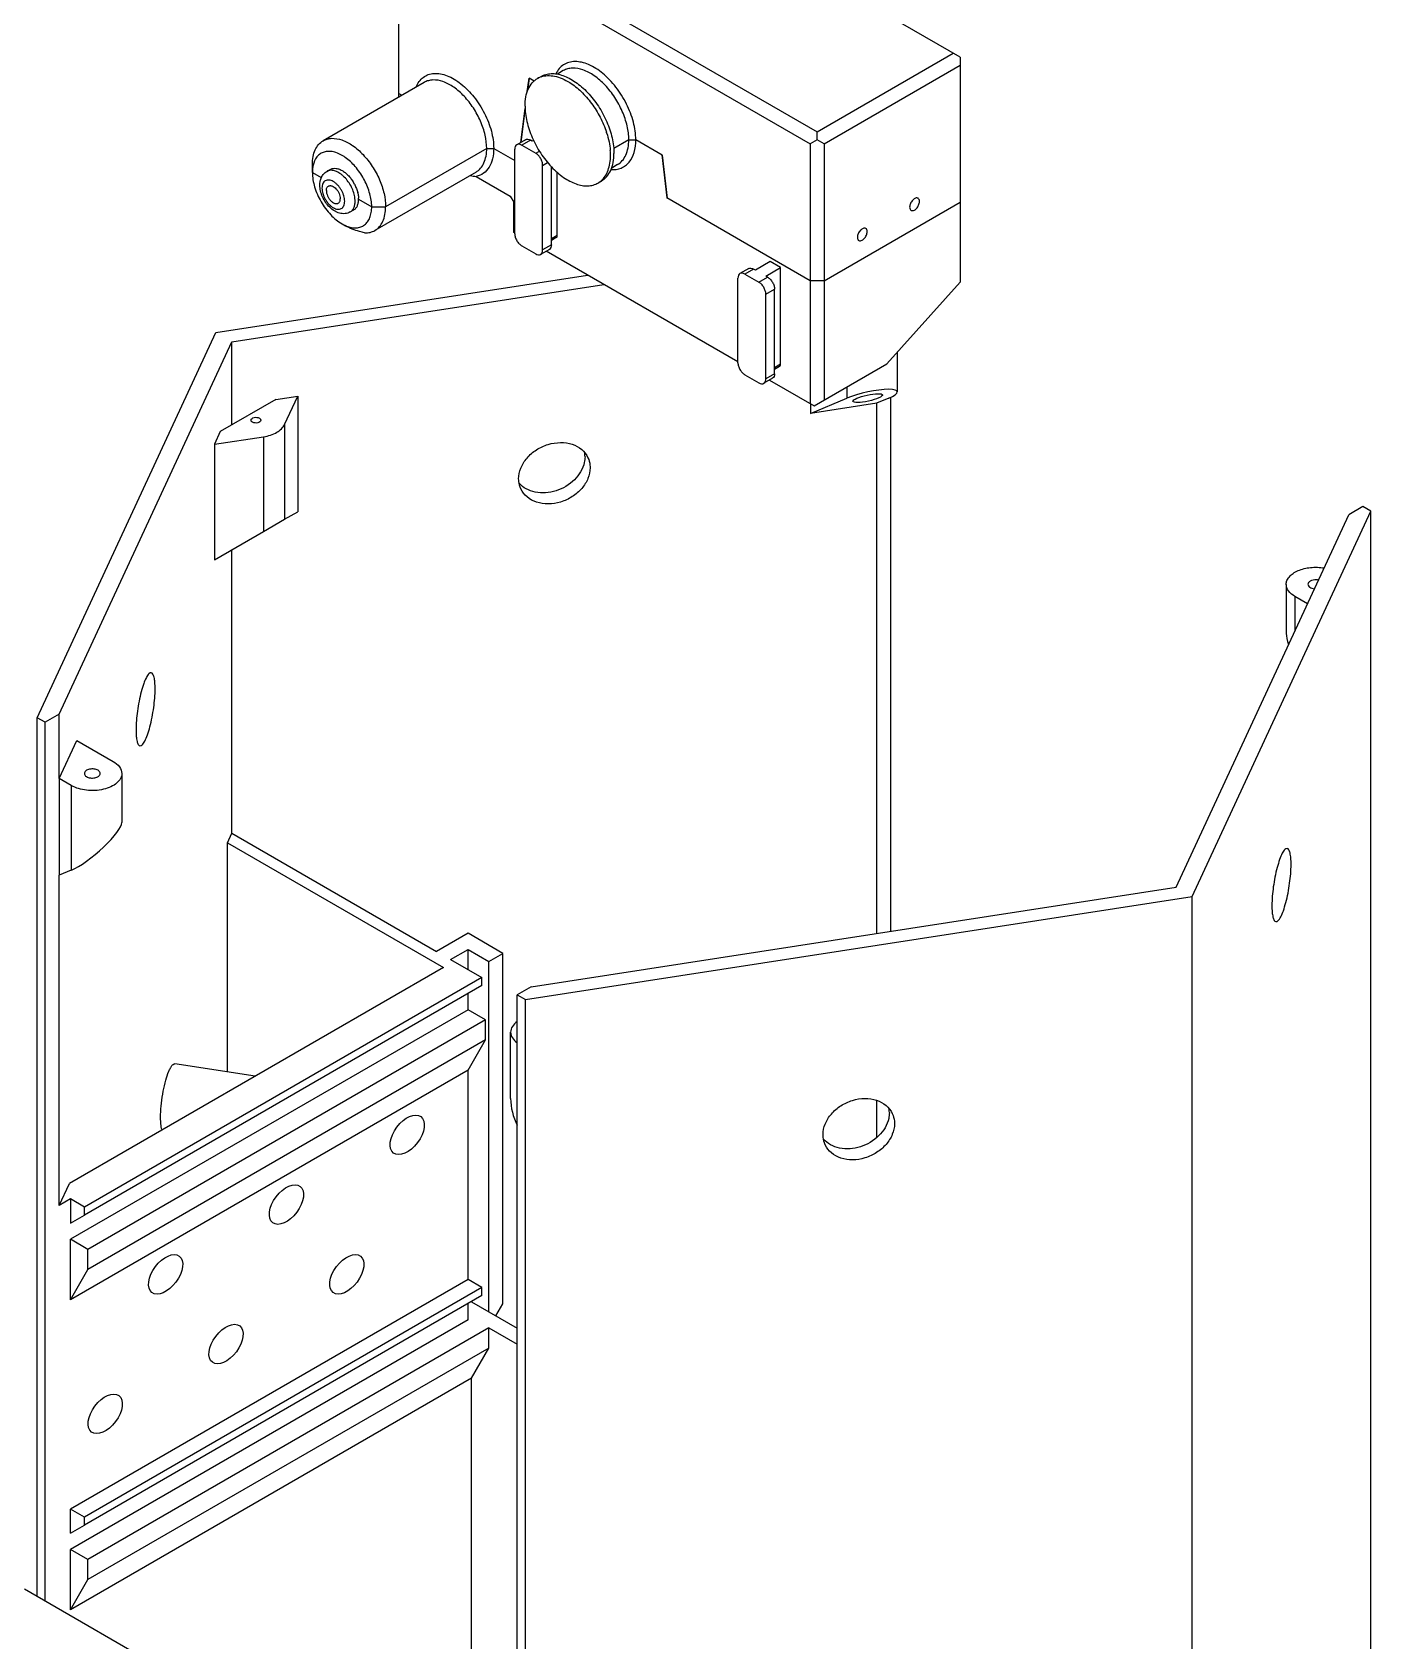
# Model space of a CAD drawing. Header units: millimetres. Extents: x 0 to 1189, y 0 to 858.
# Drawn here: x 598.4 to 869.8, y 345.8 to 672 of the extents above; entities that cross this region are included whole.
import ezdxf

# ---------------------------------------------------------------- set-up
doc = ezdxf.new("R2010")
doc.units = ezdxf.units.MM
doc.header["$LTSCALE"] = 65.395
doc.layers.get('0').update_dxf_attribs({"linetype": 'CONTINUOUS'})
doc.layers.add('AXIS', color=7, linetype='CONTINUOUS')
doc.layers.add('SURFACES', color=7, linetype='CONTINUOUS')

msp = doc.modelspace()

# ---------------------------------------------------------------- linework, layer by layer
at = {"color": 7, "linetype": 'Continuous'}
for p, q in [((672.69, 658.82), (672.69, 699.17)), ((674.1, 699.98), (757.54, 651.81)), ((672.69, 697.53), (756.13, 649.36)), ((786.53, 666.92), (738.71, 694.53)), ((757.54, 651.81), (785.12, 667.73)), ((786.53, 666.92), (786.53, 621.29)), ((698.78, 659.96), (699.13, 662.67)), ((698.9, 660.26), (699.21, 662.63)), ((700.14, 662.09), (699.13, 662.67)), ((706.08, 664.19), (704.89, 663.5)), ((758.96, 649.36), (786.53, 665.28)), ((677.88, 661.82), (657.37, 649.98)), ((672.69, 659.57), (673.33, 659.19)), ((697.43, 649.62), (698.33, 656.54)), ((697.51, 649.67), (698.35, 656.13)), ((698.42, 650.19), (696.65, 649.17)), ((699.77, 649.89), (699.42, 650.1)), ((700.04, 650.05), (699.77, 649.89)), ((719.36, 650.18), (716.31, 648.42)), ((719.36, 650.18), (720.77, 650.18)), ((726.15, 647.07), (720.77, 650.18)), ((757.54, 650.18), (756.13, 649.36)), ((756.13, 649.36), (756.13, 596.7)), ((757.54, 650.18), (757.54, 651.81)), ((758.96, 649.36), (757.54, 650.18)), ((758.96, 649.36), (758.96, 597.39)), ((690.55, 648.44), (670.04, 636.6)), ((690.55, 648.44), (691.96, 648.44)), ((691.96, 648.44), (696.24, 645.97)), ((696.24, 631.11), (696.24, 648.26)), ((697.65, 649.07), (700.48, 647.44)), ((726.08, 647.12), (726.11, 647.14)), ((726.08, 647.12), (727.07, 638.38)), ((726.15, 647.07), (727.14, 638.34)), ((655.19, 643.54), (655.19, 645.17)), ((655.19, 643.54), (657, 642.5)), ((688.38, 643.63), (667.87, 631.79)), ((688.41, 642.73), (695.32, 638.75)), ((701.89, 627.85), (701.89, 644.99)), ((703.66, 628.87), (703.66, 644.7)), ((704.86, 630.79), (704.86, 643.54)), ((717.08, 645.14), (715.89, 644.45)), ((664.56, 638.13), (667.22, 636.6)), ((667.22, 636.6), (670.04, 636.6)), ((695.32, 638.75), (696.02, 637.52)), ((696.02, 631.4), (696.02, 637.52)), ((727.07, 638.38), (727.13, 638.41)), ((756.13, 621.6), (727.07, 638.38)), ((758.96, 621.6), (786.53, 637.52)), ((661.21, 633.13), (661.91, 632.72)), ((696.24, 631.27), (696.02, 631.4)), ((704.65, 630.33), (703.66, 629.75)), ((697.65, 628.66), (700.48, 627.03)), ((703.25, 627.95), (701.48, 626.93)), ((741.49, 605.15), (702.62, 627.59)), ((743.67, 624.07), (741.9, 623.05)), ((745.03, 623.76), (744.67, 623.97)), ((748, 625.48), (745.03, 623.76)), ((747.15, 622.54), (750.12, 624.25)), ((750.12, 624.25), (748, 625.48)), ((750.12, 604.66), (750.12, 624.25)), ((741.49, 604.98), (741.49, 622.13)), ((742.9, 622.95), (745.73, 621.31)), ((747.5, 622.33), (747.15, 622.54)), ((748.91, 602.74), (748.91, 619.89)), ((758.96, 621.6), (756.13, 621.6)), ((771.72, 604.76), (786.53, 621.29)), ((747.15, 601.72), (747.15, 618.86)), ((638.88, 592.38), (638.88, 609.19)), ((749.91, 604.2), (748.91, 603.63)), ((756.94, 596.23), (771.72, 604.76)), ((742.9, 602.53), (745.73, 600.9)), ((748.5, 601.82), (746.73, 600.8)), ((747.87, 601.46), (756.94, 596.23)), ((647.76, 597.5), (636.5, 591)), ((647.76, 597.5), (652.22, 598.19)), ((649.54, 592.42), (652.22, 598.19)), ((652.22, 598.19), (652.22, 574.77)), ((756.23, 594.69), (763.58, 597.79)), ((772.07, 597.79), (769.62, 596.76)), ((769.64, 596.76), (756.23, 594.69)), ((756.23, 596.64), (756.23, 594.69)), ((769.64, 489.27), (769.63, 596.76)), ((636.5, 591), (635.31, 588.43)), ((635.31, 588.43), (645.3, 589.97)), ((635.31, 588.43), (635.31, 565)), ((649.54, 573.22), (652.22, 574.77)), ((830.34, 498.66), (865.38, 574.15)), ((833.61, 496.77), (869.84, 574.84)), ((868.21, 575.79), (865.38, 574.15)), ((869.84, 574.84), (868.21, 575.79)), ((869.84, 297.23), (869.84, 574.84)), ((635.31, 565), (645.3, 570.77)), ((638.88, 509.58), (638.88, 567.07)), ((852.68, 560.03), (852.68, 550.07)), ((857, 556.1), (854.44, 557.59)), ((603.86, 520.64), (603.84, 533.69)), ((603.85, 520.64), (607.44, 528.38)), ((607.44, 528.38), (614.79, 524.14)), ((606.3, 519.24), (603.85, 520.65)), ((603.86, 520.64), (603.86, 501.05)), ((637.99, 507.65), (638.88, 509.58)), ((638.88, 509.58), (680.38, 485.62)), ((637.99, 461.15), (637.99, 507.65)), ((637.99, 507.65), (681.8, 482.35)), ((603.84, 434.08), (603.86, 501.05)), ((606.3, 502.09), (603.85, 501.06)), ((698.38, 475.85), (833.61, 496.77)), ((699.57, 478.43), (830.34, 498.66)), ((833.61, 219.16), (833.61, 496.77)), ((686.75, 489.29), (680.38, 485.62)), ((693.82, 485.21), (686.75, 489.29)), ((683.21, 483.99), (686.75, 486.03)), ((686.75, 481.95), (686.75, 486.03)), ((686.75, 486.03), (690.99, 483.58)), ((683.21, 483.99), (689.58, 480.31)), ((690.99, 483.58), (693.82, 485.21)), ((690.99, 412.54), (690.99, 483.58)), ((693.82, 414.18), (693.82, 485.21)), ((681.8, 482.35), (605.91, 438.54)), ((689.58, 480.31), (608.97, 433.77)), ((689.58, 478.68), (689.58, 480.31)), ((689.58, 478.68), (608.97, 432.14)), ((686.75, 473.78), (686.75, 477.05)), ((699.57, 478.43), (696.74, 476.79)), ((696.74, 199.18), (696.74, 476.79)), ((696.74, 476.79), (698.38, 475.85)), ((686.75, 473.78), (606.14, 427.24)), ((690.28, 471.74), (686.75, 473.78)), ((698.38, 198.24), (698.38, 475.85)), ((690.28, 471.74), (609.67, 425.2)), ((690.28, 467.66), (690.28, 471.74)), ((690.28, 467.66), (609.67, 421.12)), ((686.75, 461.53), (690.28, 467.66)), ((686.75, 461.53), (606.14, 414.99)), ((643.57, 460.28), (627.29, 462.8)), ((686.75, 419.08), (686.75, 461.53)), ((769.65, 447.86), (769.64, 455.42)), ((603.84, 434.08), (605.91, 438.54)), ((606.14, 435.41), (603.84, 434.08)), ((686.75, 419.08), (606.14, 372.54)), ((689.58, 417.44), (686.75, 419.08)), ((689.58, 417.44), (608.97, 370.9)), ((689.58, 415.81), (608.97, 369.27)), ((687.45, 414.58), (696.74, 409.22)), ((689.58, 415.81), (689.58, 417.44)), ((686.75, 410.91), (686.75, 414.18)), ((692.4, 411.73), (693.82, 414.18)), ((686.75, 410.91), (606.14, 364.37)), ((690.99, 409.28), (609.67, 362.33)), ((690.99, 409.28), (696.74, 405.96)), ((690.99, 405.19), (690.99, 409.28)), ((690.99, 405.19), (609.67, 358.25)), ((687.45, 399.07), (690.99, 405.19)), ((687.45, 399.07), (606.14, 352.12)), ((687.45, 311.71), (687.45, 399.07)), ((627.63, 338.5), (596.78, 356.32))]:
    msp.add_line(p, q, dxfattribs=at)
at = {"color": 9, "linetype": 'Continuous'}
for p, q in [((699.42, 650.1), (697.65, 649.07)), ((700.48, 647.44), (701.22, 647.87)), ((701.89, 644.99), (702.89, 645.57)), ((704.86, 630.79), (703.66, 630.09)), ((703.66, 628.87), (701.89, 627.85)), ((744.67, 623.97), (742.9, 622.95)), ((745.73, 621.31), (747.5, 622.33)), ((747.15, 618.86), (748.91, 619.89)), ((750.12, 604.66), (748.91, 603.96)), ((748.91, 602.74), (747.15, 601.72)), ((854.44, 557.59), (854.44, 550.57))]:
    msp.add_line(p, q, dxfattribs=at)
at = {"color": 7, "linetype": 'Continuous'}
for centre, radius, start, end in [((660.42, 643.87), 5.2, 162.5333, 167.4816), ((694.04, 677.79), 35.51, 258.8884, 260.8918)]:
    msp.add_arc(centre, radius, start, end, dxfattribs=at)
msp.add_ellipse((858.68, 545.34), major_axis=(-5.41, 6.31), ratio=0.410751, start_param=0.446853, end_param=0.850946, dxfattribs=at)
for centre in [(674.42, 448.42), (649.93, 434.28), (625.43, 420.13), (662.17, 420.13), (637.68, 405.99), (613.18, 391.85)]:
    msp.add_ellipse(centre, major_axis=(2.77, 3.69), ratio=0.565745, dxfattribs=at)
for points, knots in [([(720.77, 650.18), (720.77, 651.37), (720.38, 653.89), (718.99, 657.51), (716.88, 660.88), (714.28, 663.64), (711.82, 665.25), (709.85, 665.92), (708.49, 666.08), (707.23, 665.93), (706.11, 665.43), (705.19, 664.63), (704.74, 663.94), (704.55, 663.56)], [0, 0, 0, 0, 0.135047, 0.284332, 0.437238, 0.582245, 0.709814, 0.765673, 0.816367, 0.863011, 0.907542, 0.952417, 1, 1, 1, 1]), ([(676.24, 660.88), (676.4, 661.27), (676.79, 661.99), (677.64, 662.87), (678.68, 663.44), (679.89, 663.68), (681.19, 663.59), (683.11, 663.03), (685.53, 661.52), (688.09, 658.88), (690.19, 655.61), (691.58, 652.07), (691.96, 649.61), (691.96, 648.44)], [0, 0, 0, 0, 0.049055, 0.094705, 0.139255, 0.185323, 0.235118, 0.290021, 0.416125, 0.560707, 0.714078, 0.864233, 1, 1, 1, 1]), ([(690.55, 648.44), (690.55, 649.34), (690.3, 651.22), (689.36, 653.99), (687.92, 656.66), (686.08, 659.01), (684, 660.85), (681.84, 662.04), (680.01, 662.39), (678.71, 662.2), (678.13, 661.97), (677.88, 661.82)], [0, 0, 0, 0, 0.128745, 0.27039, 0.417612, 0.56202, 0.695749, 0.813066, 0.912473, 0.957122, 1, 1, 1, 1]), ([(719.36, 650.18), (719.36, 651.12), (719.09, 653.09), (718.11, 656), (716.6, 658.79), (714.68, 661.25), (712.5, 663.18), (710.23, 664.42), (708.31, 664.8), (706.95, 664.6), (706.35, 664.35), (706.08, 664.19)], [0, 0, 0, 0, 0.128745, 0.27039, 0.417611, 0.56202, 0.695749, 0.813066, 0.912473, 0.957122, 1, 1, 1, 1]), ([(655.19, 645.17), (655.19, 645.7), (655.28, 646.72), (655.69, 648.11), (656.37, 649.23), (657.02, 649.78), (657.37, 649.98)], [0, 0, 0, 0, 0.289772, 0.549064, 0.782222, 1, 1, 1, 1]), ([(657.37, 649.98), (657.63, 650.13), (658.2, 650.37), (659.5, 650.56), (661.34, 650.2), (663.5, 649.01), (665.58, 647.17), (667.41, 644.82), (668.86, 642.15), (669.79, 639.38), (670.04, 637.5), (670.04, 636.6)], [0, 0, 0, 0, 0.042878, 0.087528, 0.186934, 0.304251, 0.43798, 0.582389, 0.72961, 0.871255, 1, 1, 1, 1]), ([(696.65, 649.17), (696.51, 649.1), (696.28, 648.8), (696.24, 648.45), (696.24, 648.26)], [0, 0, 0, 0, 0.449175, 1, 1, 1, 1]), ([(697.35, 649.21), (697.23, 649.25), (696.99, 649.29), (696.75, 649.23), (696.65, 649.17)], [0, 0, 0, 0, 0.53256, 1, 1, 1, 1]), ([(697.65, 649.07), (697.62, 649.09), (697.53, 649.14), (697.43, 649.18), (697.35, 649.21)], [0, 0, 0, 0, 0.260308, 1, 1, 1, 1]), ([(698.42, 650.19), (698.55, 650.27), (698.92, 650.33), (699.25, 650.19), (699.42, 650.1)], [0, 0, 0, 0, 0.449176, 1, 1, 1, 1]), ([(715.77, 644.13), (716.46, 644.09), (717.52, 644.23), (718.71, 644.91), (719.73, 645.9), (720.6, 647.7), (720.77, 649.31), (720.77, 650.18)], [0, 0, 0, 0, 0.2334, 0.345225, 0.459192, 0.707698, 1, 1, 1, 1]), ([(717.08, 645.14), (717.44, 645.35), (718.12, 645.92), (718.84, 647.1), (719.27, 648.56), (719.36, 649.62), (719.36, 650.18)], [0, 0, 0, 0, 0.217778, 0.450936, 0.710228, 1, 1, 1, 1]), ([(667.22, 636.6), (667.22, 637.48), (666.91, 639.35), (665.84, 642.03), (664.23, 644.48), (662.28, 646.42), (660.44, 647.49), (658.99, 647.84), (658.02, 647.84), (657.14, 647.58), (656.12, 646.89), (655.65, 646.03), (655.46, 645.43)], [0, 0, 0, 0, 0.13662, 0.287793, 0.441672, 0.58567, 0.709969, 0.763753, 0.812568, 0.858131, 0.902966, 1, 1, 1, 1]), ([(688.38, 643.63), (688.72, 643.83), (689.37, 644.38), (690.06, 645.5), (690.47, 646.89), (690.55, 647.91), (690.55, 648.44)], [0, 0, 0, 0, 0.217759, 0.450924, 0.710224, 1, 1, 1, 1]), ([(691.96, 648.44), (691.96, 647.73), (691.84, 646.39), (691.15, 644.6), (689.98, 643.29), (688.94, 642.84), (688.41, 642.73)], [0, 0, 0, 0, 0.293703, 0.549397, 0.777629, 1, 1, 1, 1]), ([(701.89, 644.99), (701.89, 645.22), (701.81, 645.71), (701.5, 646.4), (701.06, 647.01), (700.68, 647.33), (700.48, 647.44)], [0, 0, 0, 0, 0.237248, 0.500001, 0.762753, 1, 1, 1, 1]), ([(655.35, 645), (655.32, 644.88), (655.23, 644.4), (655.19, 643.91), (655.19, 643.54)], [0, 0, 0, 0, 0.238857, 1, 1, 1, 1]), ([(655.19, 643.54), (655.19, 642.55), (655.56, 640.48), (656.85, 637.56), (658.74, 634.98), (660.35, 633.62), (661.21, 633.13)], [0, 0, 0, 0, 0.237225, 0.500001, 0.76278, 1, 1, 1, 1]), ([(656.7, 640.99), (656.7, 641.27), (656.75, 641.82), (656.97, 642.48), (657.24, 642.95), (657.49, 643.27), (657.78, 643.55), (658.01, 643.71), (658.12, 643.77)], [0, 0, 0, 0, 0.255562, 0.504625, 0.628449, 0.752202, 0.876049, 1, 1, 1, 1]), ([(662.87, 635.55), (662.71, 635.45), (662.37, 635.3), (661.82, 635.19), (661.26, 635.19), (660.71, 635.29), (660.17, 635.48), (659.47, 635.85), (658.67, 636.49), (657.86, 637.46), (657.22, 638.57), (656.81, 639.76), (656.7, 640.59), (656.7, 640.99)], [0, 0, 0, 0, 0.057873, 0.115697, 0.173536, 0.231716, 0.290726, 0.351078, 0.476794, 0.608835, 0.743277, 0.874896, 1, 1, 1, 1]), ([(662.1, 632.69), (662.44, 632.55), (663.1, 632.35), (664.09, 632.27), (665, 632.45), (665.8, 632.88), (666.43, 633.55), (666.89, 634.42), (667.16, 635.46), (667.22, 636.21), (667.22, 636.6)], [0, 0, 0, 0, 0.13634, 0.259658, 0.373412, 0.483274, 0.595998, 0.717506, 0.851712, 1, 1, 1, 1]), ([(667.87, 631.79), (668.22, 631.99), (668.86, 632.54), (669.55, 633.66), (669.96, 635.05), (670.04, 636.07), (670.04, 636.6)], [0, 0, 0, 0, 0.217778, 0.450956, 0.710198, 1, 1, 1, 1]), ([(778.02, 638.32), (777.95, 638.36), (777.77, 638.4), (777.48, 638.35), (777.19, 638.19), (776.81, 637.85), (776.45, 637.29), (776.31, 636.77), (776.31, 636.52)], [0, 0, 0, 0, 0.087155, 0.186893, 0.304595, 0.43874, 0.730144, 1, 1, 1, 1]), ([(776.31, 636.52), (776.31, 636.38), (776.34, 636.13), (776.51, 635.93), (776.61, 635.87)], [0, 0, 0, 0, 0.550849, 1, 1, 1, 1]), ([(776.61, 635.87), (776.68, 635.83), (776.85, 635.79), (777.14, 635.84), (777.43, 636), (777.81, 636.34), (778.17, 636.9), (778.31, 637.42), (778.31, 637.67)], [0, 0, 0, 0, 0.087155, 0.186893, 0.304595, 0.43874, 0.730144, 1, 1, 1, 1]), ([(778.31, 637.67), (778.31, 637.81), (778.28, 638.06), (778.11, 638.26), (778.02, 638.32)], [0, 0, 0, 0, 0.550849, 1, 1, 1, 1]), ([(661.21, 633.13), (661.28, 633.09), (661.57, 632.92), (661.87, 632.78), (662.1, 632.69)], [0, 0, 0, 0, 0.257542, 1, 1, 1, 1]), ([(665.78, 631.3), (665.43, 631.38), (664.1, 631.73), (662.79, 632.21), (661.91, 632.72)], [0, 0, 0, 0, 0.263372, 1, 1, 1, 1]), ([(665.78, 631.3), (666.15, 631.29), (666.88, 631.35), (667.57, 631.62), (667.87, 631.79)], [0, 0, 0, 0, 0.513595, 1, 1, 1, 1]), ([(696.24, 631.11), (696.24, 630.88), (696.32, 630.39), (696.63, 629.7), (697.07, 629.1), (697.45, 628.78), (697.65, 628.66)], [0, 0, 0, 0, 0.237248, 0.500001, 0.762753, 1, 1, 1, 1]), ([(704.65, 630.33), (704.72, 630.37), (704.84, 630.51), (704.86, 630.69), (704.86, 630.79)], [0, 0, 0, 0, 0.44925, 1, 1, 1, 1]), ([(767.41, 632.2), (767.34, 632.24), (767.16, 632.28), (766.88, 632.22), (766.58, 632.06), (766.2, 631.73), (765.84, 631.17), (765.71, 630.65), (765.71, 630.4)], [0, 0, 0, 0, 0.087155, 0.186893, 0.304595, 0.43874, 0.730144, 1, 1, 1, 1]), ([(765.71, 630.4), (765.71, 630.26), (765.74, 630.01), (765.9, 629.8), (766, 629.75)], [0, 0, 0, 0, 0.550849, 1, 1, 1, 1]), ([(766, 629.75), (766.07, 629.71), (766.25, 629.66), (766.53, 629.72), (766.82, 629.88), (767.2, 630.22), (767.56, 630.77), (767.7, 631.3), (767.7, 631.55)], [0, 0, 0, 0, 0.087155, 0.186893, 0.304595, 0.43874, 0.730144, 1, 1, 1, 1]), ([(767.7, 631.55), (767.7, 631.68), (767.67, 631.93), (767.5, 632.14), (767.41, 632.2)], [0, 0, 0, 0, 0.550849, 1, 1, 1, 1]), ([(700.48, 627.03), (700.64, 626.93), (700.97, 626.8), (701.34, 626.85), (701.48, 626.93)], [0, 0, 0, 0, 0.550824, 1, 1, 1, 1]), ([(701.48, 626.93), (701.61, 627.01), (701.85, 627.3), (701.89, 627.65), (701.89, 627.85)], [0, 0, 0, 0, 0.449175, 1, 1, 1, 1]), ([(703.66, 628.87), (703.66, 628.68), (703.61, 628.32), (703.38, 628.03), (703.25, 627.95)], [0, 0, 0, 0, 0.550825, 1, 1, 1, 1]), ([(741.9, 623.05), (741.77, 622.97), (741.54, 622.68), (741.49, 622.32), (741.49, 622.13)], [0, 0, 0, 0, 0.449175, 1, 1, 1, 1]), ([(742.9, 622.95), (742.74, 623.04), (742.41, 623.18), (742.04, 623.12), (741.9, 623.05)], [0, 0, 0, 0, 0.550824, 1, 1, 1, 1]), ([(743.67, 624.07), (743.81, 624.14), (744.18, 624.2), (744.51, 624.06), (744.67, 623.97)], [0, 0, 0, 0, 0.449176, 1, 1, 1, 1]), ([(747.15, 618.86), (747.15, 619.1), (747.06, 619.59), (746.76, 620.27), (746.31, 620.88), (745.93, 621.2), (745.73, 621.31)], [0, 0, 0, 0, 0.237248, 0.500001, 0.762753, 1, 1, 1, 1]), ([(747.5, 622.33), (747.7, 622.22), (748.08, 621.9), (748.52, 621.29), (748.83, 620.61), (748.91, 620.12), (748.91, 619.89)], [0, 0, 0, 0, 0.237247, 0.499999, 0.762752, 1, 1, 1, 1]), ([(741.49, 604.98), (741.49, 604.75), (741.58, 604.26), (741.88, 603.58), (742.32, 602.97), (742.7, 602.65), (742.9, 602.53)], [0, 0, 0, 0, 0.237248, 0.500001, 0.762753, 1, 1, 1, 1]), ([(749.91, 604.2), (749.98, 604.24), (750.09, 604.38), (750.12, 604.56), (750.12, 604.66)], [0, 0, 0, 0, 0.44925, 1, 1, 1, 1]), ([(745.73, 600.9), (745.9, 600.81), (746.23, 600.67), (746.6, 600.72), (746.73, 600.8)], [0, 0, 0, 0, 0.550824, 1, 1, 1, 1]), ([(746.73, 600.8), (746.87, 600.88), (747.1, 601.17), (747.15, 601.53), (747.15, 601.72)], [0, 0, 0, 0, 0.449175, 1, 1, 1, 1]), ([(748.91, 602.74), (748.91, 602.55), (748.87, 602.19), (748.64, 601.9), (748.5, 601.82)], [0, 0, 0, 0, 0.550825, 1, 1, 1, 1]), ([(852.68, 560.04), (852.68, 560.31), (852.8, 560.88), (853.31, 561.65), (854.09, 562.32), (855.5, 563.07), (857.65, 563.56), (859.46, 563.51), (860.37, 563.36)], [0, 0, 0, 0, 0.088027, 0.184495, 0.294415, 0.418907, 0.701479, 1, 1, 1, 1]), ([(854.44, 557.59), (853.94, 557.87), (853.09, 558.53), (852.68, 559.57), (852.68, 560.04)], [0, 0, 0, 0, 0.55085, 1, 1, 1, 1]), ([(857.55, 560.69), (857.48, 560.65), (857.25, 560.5), (857.08, 560.23), (857.08, 560.04)], [0, 0, 0, 0, 0.294485, 1, 1, 1, 1]), ([(857.08, 560.04), (857.08, 559.8), (857.37, 559.44), (857.89, 559.21), (858.23, 559.14), (858.4, 559.12)], [0, 0, 0, 0, 0.410617, 0.687551, 1, 1, 1, 1]), ([(859.23, 560.9), (859.08, 560.93), (858.52, 561), (857.91, 560.9), (857.55, 560.69)], [0, 0, 0, 0, 0.260461, 1, 1, 1, 1])]:
    msp.add_open_spline(points, degree=3, knots=knots, dxfattribs=at)
at = {"color": 9, "linetype": 'Continuous'}
for points, knots in [([(663.78, 638.58), (663.72, 638.97), (663.5, 639.76), (662.99, 640.9), (662.3, 641.94), (661.62, 642.7), (661.02, 643.2), (660.58, 643.5), (660.13, 643.74), (659.68, 643.91), (659.25, 643.99), (658.84, 644), (658.46, 643.94), (658.23, 643.84), (658.12, 643.77)], [0, 0, 0, 0, 0.138271, 0.284283, 0.43127, 0.572322, 0.638757, 0.701605, 0.76046, 0.815145, 0.865776, 0.912821, 0.957149, 1, 1, 1, 1]), ([(661.74, 637.72), (661.74, 637.9), (661.7, 638.28), (661.57, 638.85), (661.36, 639.43), (661.07, 639.99), (660.73, 640.52), (660.33, 640.99), (659.91, 641.39), (659.46, 641.71), (659.01, 641.92), (658.58, 642.02), (658.17, 642.01), (657.8, 641.88), (657.5, 641.63), (657.29, 641.28), (657.16, 640.85), (657.14, 640.54), (657.14, 640.37)], [0, 0, 0, 0, 0.066589, 0.138433, 0.214058, 0.291652, 0.369245, 0.44487, 0.516716, 0.583302, 0.643681, 0.697695, 0.746278, 0.79165, 0.837023, 0.885606, 0.939619, 1, 1, 1, 1]), ([(657.14, 640.37), (657.14, 640.19), (657.17, 639.82), (657.31, 639.24), (657.52, 638.67), (657.8, 638.1), (658.15, 637.58), (658.54, 637.1), (658.97, 636.7), (659.42, 636.39), (659.86, 636.18), (660.3, 636.07), (660.71, 636.08), (661.07, 636.21), (661.37, 636.46), (661.58, 636.81), (661.71, 637.24), (661.74, 637.56), (661.74, 637.72)], [0, 0, 0, 0, 0.066589, 0.138433, 0.214058, 0.291652, 0.369245, 0.44487, 0.516716, 0.583302, 0.643681, 0.697695, 0.746278, 0.79165, 0.837023, 0.885606, 0.939619, 1, 1, 1, 1]), ([(662.87, 635.55), (662.95, 635.59), (663.1, 635.7), (663.37, 635.96), (663.64, 636.39), (663.82, 637.02), (663.86, 637.48), (663.86, 637.72)], [0, 0, 0, 0, 0.108163, 0.218365, 0.451367, 0.710413, 1, 1, 1, 1]), ([(663.86, 637.72), (663.86, 637.79), (663.85, 638.08), (663.82, 638.37), (663.78, 638.58)], [0, 0, 0, 0, 0.241106, 1, 1, 1, 1])]:
    msp.add_open_spline(points, degree=3, knots=knots, dxfattribs=at)
at = {"layer": 'AXIS', "color": 7, "linetype": 'Continuous'}
for p, q in [((700.86, 662.62), (701.57, 663.03)), ((658.12, 643.77), (658.83, 644.18)), ((713.11, 641.41), (713.82, 641.81)), ((662.87, 635.55), (663.58, 635.96))]:
    msp.add_line(p, q, dxfattribs=at)
for centre, radius, start, end in [((702.92, 659.06), 4.12, 108.778, 119.9878), ((697.04, 645.88), 18.72, 17.7407, 18.1481), ((702.76, 646.97), 12.88, 2.1822, 4.6543), ((703.64, 647.01), 12, 0.0184, 2.1652), ((656.47, 637.33), 8.21, 27.5741, 30.347), ((657.95, 637.86), 6.64, 13.3131, 14.4081), ((711.05, 644.97), 4.12, 300.0117, 311.2215), ((659.78, 638.12), 4.79, 2.0435, 2.3189), ((659.92, 638.13), 4.64, 0.0168, 2.0487), ((705.56, 585.93), 4.92, 6.6769, 9.9498), ((705.44, 585.92), 5.04, 359.9862, 6.6614), ((767.28, 452.93), 4.92, 6.6769, 9.9498), ((767.16, 452.92), 5.04, 359.9862, 6.6614)]:
    msp.add_arc(centre, radius, start, end, dxfattribs=at)
for points, knots in [([(698.32, 657.02), (698.32, 657.64), (698.42, 658.82), (698.89, 660.44), (699.58, 661.56), (700.27, 662.24), (700.66, 662.51), (700.86, 662.62)], [0, 0, 0, 0, 0.28958, 0.548633, 0.781636, 0.891837, 1, 1, 1, 1]), ([(701.57, 663.03), (701.87, 663.21), (702.53, 663.48), (703.63, 663.64), (704.81, 663.56), (706.05, 663.23), (707.31, 662.67), (708.58, 661.89), (709.84, 660.91), (711.47, 659.34), (713.28, 657.02), (714.97, 653.9), (715.9, 651.15), (716.28, 648.98), (716.35, 647.93), (716.35, 647.42)], [0, 0, 0, 0, 0.042833, 0.087433, 0.135237, 0.187168, 0.243639, 0.304622, 0.369748, 0.438386, 0.582639, 0.7297, 0.871202, 0.937579, 1, 1, 1, 1]), ([(701.59, 662.96), (702.01, 663.1), (702.92, 663.26), (704.37, 663.11), (705.89, 662.62), (706.88, 662.09), (707.37, 661.78)], [0, 0, 0, 0, 0.216456, 0.451785, 0.712319, 1, 1, 1, 1]), ([(707.37, 661.78), (708.2, 661.26), (709.81, 659.96), (711.89, 657.57), (713.63, 654.79), (714.49, 652.75), (714.83, 651.71)], [0, 0, 0, 0, 0.231051, 0.482486, 0.743034, 1, 1, 1, 1]), ([(698.32, 657.02), (698.32, 656.51), (698.39, 655.46), (698.78, 653.29), (699.71, 650.53), (701.39, 647.42), (703.21, 645.1), (704.84, 643.52), (706.09, 642.55), (707.36, 641.77), (708.63, 641.21), (709.86, 640.88), (711.04, 640.79), (712.14, 640.95), (712.81, 641.23), (713.11, 641.41)], [0, 0, 0, 0, 0.062421, 0.128798, 0.2703, 0.417361, 0.561614, 0.630252, 0.695378, 0.756361, 0.812832, 0.864763, 0.912567, 0.957167, 1, 1, 1, 1]), ([(714.87, 651.59), (715.06, 650.99), (715.38, 649.81), (715.56, 648.61), (715.6, 648.02)], [0, 0, 0, 0, 0.514157, 1, 1, 1, 1]), ([(713.76, 641.87), (714.07, 642.14), (714.63, 642.8), (715.22, 644.02), (715.57, 645.45), (715.65, 646.48), (715.65, 647.01)], [0, 0, 0, 0, 0.218766, 0.454961, 0.714608, 1, 1, 1, 1]), ([(713.82, 641.81), (714.02, 641.93), (714.4, 642.2), (715.1, 642.88), (715.78, 644), (716.26, 645.62), (716.35, 646.8), (716.35, 647.42)], [0, 0, 0, 0, 0.108163, 0.218364, 0.451367, 0.71042, 1, 1, 1, 1]), ([(658.83, 644.18), (658.91, 644.23), (659.09, 644.31), (659.48, 644.41), (660.02, 644.41), (660.71, 644.22), (661.15, 643.99), (661.37, 643.85)], [0, 0, 0, 0, 0.106776, 0.215812, 0.447729, 0.707791, 1, 1, 1, 1]), ([(661.37, 643.85), (661.58, 643.72), (661.99, 643.41), (662.57, 642.85), (663.1, 642.2), (663.41, 641.73), (663.56, 641.48)], [0, 0, 0, 0, 0.230845, 0.477593, 0.735755, 1, 1, 1, 1]), ([(658.02, 639.86), (658.02, 639.97), (658.04, 640.16), (658.12, 640.42), (658.25, 640.64), (658.37, 640.74), (658.44, 640.78)], [0, 0, 0, 0, 0.289807, 0.549043, 0.782228, 1, 1, 1, 1]), ([(658.02, 639.86), (658.02, 639.69), (658.07, 639.33), (658.25, 638.81), (658.52, 638.3), (658.87, 637.85), (659.27, 637.5), (659.63, 637.3), (659.91, 637.23), (660.1, 637.22), (660.28, 637.24), (660.39, 637.29), (660.44, 637.32)], [0, 0, 0, 0, 0.128683, 0.270277, 0.417434, 0.561781, 0.695452, 0.812715, 0.864678, 0.912511, 0.95714, 1, 1, 1, 1]), ([(658.44, 640.78), (658.49, 640.81), (658.6, 640.85), (658.77, 640.88), (658.97, 640.87), (659.25, 640.79), (659.61, 640.6), (660, 640.25), (660.35, 639.8), (660.63, 639.29), (660.8, 638.76), (660.85, 638.4), (660.85, 638.23)], [0, 0, 0, 0, 0.04286, 0.087489, 0.135322, 0.187285, 0.304548, 0.438219, 0.582566, 0.729723, 0.871317, 1, 1, 1, 1]), ([(663.75, 641.14), (663.88, 640.87), (664.13, 640.34), (664.31, 639.79), (664.38, 639.51)], [0, 0, 0, 0, 0.508217, 1, 1, 1, 1]), ([(664.41, 639.39), (664.43, 639.3), (664.5, 638.95), (664.55, 638.58), (664.56, 638.32)], [0, 0, 0, 0, 0.25956, 1, 1, 1, 1]), ([(660.44, 637.32), (660.5, 637.35), (660.63, 637.46), (660.76, 637.67), (660.84, 637.94), (660.85, 638.13), (660.85, 638.23)], [0, 0, 0, 0, 0.217772, 0.450957, 0.710193, 1, 1, 1, 1]), ([(663.58, 635.96), (663.66, 636), (663.81, 636.1), (664.08, 636.37), (664.34, 636.8), (664.53, 637.43), (664.56, 637.89), (664.56, 638.13)], [0, 0, 0, 0, 0.108163, 0.218365, 0.451366, 0.710415, 1, 1, 1, 1]), ([(697.02, 581.44), (697.02, 582.18), (697.36, 583.72), (698.66, 585.76), (700.59, 587.42), (702.95, 588.51), (705.46, 588.91), (707.86, 588.58), (709.87, 587.52), (710.78, 586.35), (711.07, 585.72)], [0, 0, 0, 0, 0.116301, 0.242477, 0.376757, 0.514084, 0.648332, 0.774471, 0.890715, 1, 1, 1, 1]), ([(710.34, 584.73), (710.05, 583.43), (708.49, 580.9), (704.76, 578.7), (701.09, 578.38), (698.54, 579.28), (697.53, 580.08), (697.14, 580.54)], [0, 0, 0, 0, 0.244665, 0.511997, 0.770144, 0.888883, 1, 1, 1, 1]), ([(711.07, 585.72), (711.29, 585.25), (711.48, 584.56), (711.51, 583.86), (711.51, 583.69)], [0, 0, 0, 0, 0.745891, 1, 1, 1, 1]), ([(697.46, 579.41), (697.25, 579.88), (697.06, 580.57), (697.02, 581.27), (697.02, 581.44)], [0, 0, 0, 0, 0.745891, 1, 1, 1, 1]), ([(711.51, 583.69), (711.51, 582.95), (711.18, 581.41), (709.88, 579.37), (707.94, 577.72), (705.59, 576.62), (703.07, 576.22), (700.68, 576.55), (698.67, 577.61), (697.76, 578.78), (697.46, 579.41)], [0, 0, 0, 0, 0.116301, 0.242477, 0.376757, 0.514084, 0.648332, 0.774471, 0.890715, 1, 1, 1, 1]), ([(622.51, 542.11), (622.34, 542.14), (622.04, 541.93), (621.76, 541.56), (621.37, 540.9), (620.93, 539.8), (620.25, 537.54), (619.65, 534.41), (619.42, 531.8), (619.42, 530.52)], [0, 0, 0, 0, 0.041803, 0.074587, 0.116411, 0.225908, 0.364469, 0.689192, 1, 1, 1, 1]), ([(623.3, 538.88), (623.3, 539.32), (623.28, 540.1), (623.13, 541.1), (622.94, 541.79), (622.65, 542.09), (622.51, 542.11)], [0, 0, 0, 0, 0.379652, 0.675428, 0.877739, 1, 1, 1, 1]), ([(620.22, 527.29), (620.39, 527.26), (620.69, 527.47), (620.97, 527.84), (621.35, 528.5), (621.8, 529.61), (622.48, 531.86), (623.07, 535), (623.3, 537.61), (623.3, 538.88)], [0, 0, 0, 0, 0.041803, 0.074587, 0.116411, 0.225908, 0.364469, 0.689192, 1, 1, 1, 1]), ([(619.42, 530.52), (619.42, 530.08), (619.44, 529.3), (619.59, 528.3), (619.78, 527.62), (620.08, 527.31), (620.22, 527.29)], [0, 0, 0, 0, 0.379652, 0.675428, 0.877739, 1, 1, 1, 1]), ([(852.87, 506.48), (852.7, 506.5), (852.4, 506.3), (852.12, 505.93), (851.73, 505.27), (851.29, 504.16), (850.61, 501.9), (850.01, 498.77), (849.78, 496.16), (849.78, 494.88)], [0, 0, 0, 0, 0.041803, 0.074587, 0.116411, 0.225908, 0.364469, 0.689192, 1, 1, 1, 1]), ([(853.67, 503.25), (853.67, 503.68), (853.64, 504.46), (853.5, 505.47), (853.3, 506.15), (853.01, 506.46), (852.87, 506.48)], [0, 0, 0, 0, 0.379652, 0.675428, 0.877739, 1, 1, 1, 1]), ([(850.58, 491.65), (850.75, 491.63), (851.05, 491.83), (851.33, 492.2), (851.72, 492.86), (852.16, 493.97), (852.84, 496.23), (853.43, 499.36), (853.67, 501.97), (853.67, 503.25)], [0, 0, 0, 0, 0.041803, 0.074587, 0.116411, 0.225908, 0.364469, 0.689192, 1, 1, 1, 1]), ([(849.78, 494.88), (849.78, 494.45), (849.8, 493.67), (849.95, 492.66), (850.15, 491.98), (850.44, 491.67), (850.58, 491.65)], [0, 0, 0, 0, 0.379652, 0.675428, 0.877739, 1, 1, 1, 1]), ([(624.73, 449.4), (624.56, 449.79), (624.41, 450.85), (624.38, 452.67), (624.56, 454.88), (624.91, 457.2), (625.41, 459.38), (625.91, 460.95), (626.37, 461.94), (626.7, 462.48), (627.07, 462.83), (627.29, 462.8)], [0, 0, 0, 0, 0.090236, 0.223785, 0.386677, 0.560226, 0.724219, 0.859806, 0.912245, 0.952846, 1, 1, 1, 1]), ([(758.75, 448.45), (758.75, 449.18), (759.08, 450.72), (760.38, 452.76), (762.32, 454.42), (764.67, 455.51), (767.19, 455.92), (769.58, 455.58), (771.59, 454.52), (772.5, 453.35), (772.79, 452.73)], [0, 0, 0, 0, 0.116301, 0.242477, 0.376757, 0.514084, 0.648332, 0.774471, 0.890715, 1, 1, 1, 1]), ([(772.07, 451.73), (771.78, 450.43), (770.21, 447.9), (766.48, 445.7), (762.81, 445.38), (760.27, 446.29), (759.26, 447.09), (758.86, 447.55)], [0, 0, 0, 0, 0.244665, 0.511997, 0.770144, 0.888883, 1, 1, 1, 1]), ([(773.24, 450.69), (773.24, 449.95), (772.9, 448.41), (771.6, 446.37), (769.67, 444.72), (767.31, 443.63), (764.8, 443.22), (762.4, 443.55), (760.39, 444.62), (759.48, 445.78), (759.19, 446.41)], [0, 0, 0, 0, 0.116301, 0.242477, 0.376757, 0.514084, 0.648332, 0.774471, 0.890715, 1, 1, 1, 1]), ([(772.79, 452.73), (773.01, 452.25), (773.2, 451.56), (773.24, 450.87), (773.24, 450.69)], [0, 0, 0, 0, 0.745891, 1, 1, 1, 1]), ([(759.19, 446.41), (758.97, 446.88), (758.78, 447.57), (758.75, 448.27), (758.75, 448.45)], [0, 0, 0, 0, 0.745891, 1, 1, 1, 1])]:
    msp.add_open_spline(points, degree=3, knots=knots, dxfattribs=at)
for points in [[(710.48, 585.92), (710.48, 585.52), (710.43, 585.12), (710.34, 584.73)], [(772.2, 452.92), (772.2, 452.52), (772.15, 452.12), (772.07, 451.73)]]:
    msp.add_open_spline(points, degree=3, dxfattribs=at)
at = {"layer": 'SURFACES', "color": 7, "linetype": 'Continuous'}
for p, q in [((635.62, 611.08), (711.01, 622.74)), ((638.88, 609.19), (714.28, 620.86)), ((599.38, 533), (635.62, 611.08)), ((603.84, 533.69), (638.88, 609.19)), ((773.82, 599.06), (773.82, 607.11)), ((772.48, 489.7), (772.48, 597.98)), ((645.3, 570.77), (649.54, 573.22)), ((599.38, 354.81), (599.38, 533)), ((601.02, 532.06), (599.38, 533)), ((603.84, 533.69), (601.02, 532.06)), ((601.02, 353.87), (601.02, 532.06)), ((616.55, 521.69), (616.55, 511.72)), ((695.4, 455.8), (695.4, 469.23)), ((606.14, 435.41), (606.14, 430.51)), ((608.97, 433.77), (606.14, 435.41)), ((606.14, 430.51), (608.97, 432.14)), ((608.97, 432.14), (608.97, 433.77)), ((606.14, 414.99), (606.14, 427.24)), ((609.67, 425.2), (606.14, 427.24)), ((609.67, 421.12), (609.67, 425.2)), ((606.14, 414.99), (609.67, 421.12)), ((608.97, 370.9), (606.14, 372.54)), ((606.14, 367.64), (606.14, 372.54)), ((606.14, 367.64), (608.97, 369.27)), ((608.97, 369.27), (608.97, 370.9)), ((609.67, 362.33), (606.14, 364.37)), ((606.14, 352.12), (606.14, 364.37)), ((609.67, 358.25), (609.67, 362.33)), ((606.14, 352.12), (609.67, 358.25))]:
    msp.add_line(p, q, dxfattribs=at)
at = {"layer": 'SURFACES', "color": 9, "linetype": 'Continuous'}
for p, q in [((763.58, 600.06), (763.58, 597.79)), ((649.54, 592.42), (649.54, 573.22)), ((645.3, 589.97), (645.3, 570.77)), ((606.3, 519.24), (606.3, 502.09))]:
    msp.add_line(p, q, dxfattribs=at)
at = {"layer": 'SURFACES', "color": 7, "linetype": 'Continuous'}
for centre, major_axis, ratio, start_param, end_param in [((767.82, 597.79), (5.99, 1.32), 0.201915, 5.453245, 8.594837), ((610.55, 506.99), (5.9, 5.06), 0.218381, -2.541249, -0.185054), ((701.4, 454.53), (-1.81, 8.2), 0.697902, 1.264454, 1.943433)]:
    msp.add_ellipse(centre, major_axis=major_axis, ratio=ratio, start_param=start_param, end_param=end_param, dxfattribs=at)
msp.add_ellipse((767.82, 597.79), major_axis=(3, 0.66), ratio=0.201915, dxfattribs=at)
for points, knots in [([(642.75, 593.32), (642.75, 593.59), (643.31, 593.91), (643.92, 593.91), (644.3, 593.82), (644.46, 593.73)], [0, 0, 0, 0, 0.422456, 0.722247, 1, 1, 1, 1]), ([(644.46, 593.73), (644.5, 593.7), (644.64, 593.61), (644.75, 593.44), (644.75, 593.32)], [0, 0, 0, 0, 0.294485, 1, 1, 1, 1]), ([(643.04, 592.91), (643, 592.94), (642.86, 593.03), (642.75, 593.2), (642.75, 593.32)], [0, 0, 0, 0, 0.294485, 1, 1, 1, 1]), ([(644.75, 593.32), (644.75, 593.05), (644.19, 592.73), (643.57, 592.73), (643.2, 592.82), (643.04, 592.91)], [0, 0, 0, 0, 0.422456, 0.722247, 1, 1, 1, 1]), ([(645.3, 589.97), (646.24, 590.12), (647.87, 590.59), (649.24, 591.76), (649.54, 592.42)], [0, 0, 0, 0, 0.563523, 1, 1, 1, 1]), ([(609.41, 522.34), (609.34, 522.3), (609.12, 522.15), (608.95, 521.88), (608.95, 521.69)], [0, 0, 0, 0, 0.294485, 1, 1, 1, 1]), ([(612.15, 521.69), (612.15, 521.88), (611.86, 522.32), (611.27, 522.54), (610.7, 522.62), (610.1, 522.6), (609.66, 522.48), (609.41, 522.34)], [0, 0, 0, 0, 0.18331, 0.434645, 0.580228, 0.728633, 1, 1, 1, 1]), ([(614.79, 524.14), (615.28, 523.85), (616.14, 523.2), (616.55, 522.15), (616.54, 521.68)], [0, 0, 0, 0, 0.55085, 1, 1, 1, 1]), ([(616.54, 521.68), (616.54, 521.34), (616.34, 520.59), (615.52, 519.66), (614.31, 518.93), (612.25, 518.24), (609.45, 518.1), (607.23, 518.7), (606.3, 519.24)], [0, 0, 0, 0, 0.087154, 0.186892, 0.304593, 0.438739, 0.730144, 1, 1, 1, 1]), ([(608.95, 521.69), (608.94, 521.49), (609.23, 521.06), (609.82, 520.84), (610.39, 520.75), (610.99, 520.77), (611.43, 520.89), (611.68, 521.03)], [0, 0, 0, 0, 0.18331, 0.434645, 0.580228, 0.728633, 1, 1, 1, 1]), ([(611.68, 521.03), (611.75, 521.07), (611.97, 521.22), (612.14, 521.49), (612.15, 521.69)], [0, 0, 0, 0, 0.294485, 1, 1, 1, 1]), ([(696.74, 471.41), (696.35, 471.13), (695.69, 470.52), (695.4, 469.64), (695.4, 469.23)], [0, 0, 0, 0, 0.541654, 1, 1, 1, 1]), ([(695.4, 469.23), (695.4, 468.83), (695.69, 467.95), (696.35, 467.33), (696.74, 467.05)], [0, 0, 0, 0, 0.457904, 1, 1, 1, 1])]:
    msp.add_open_spline(points, degree=3, knots=knots, dxfattribs=at)

doc.saveas('drawing.dxf')
